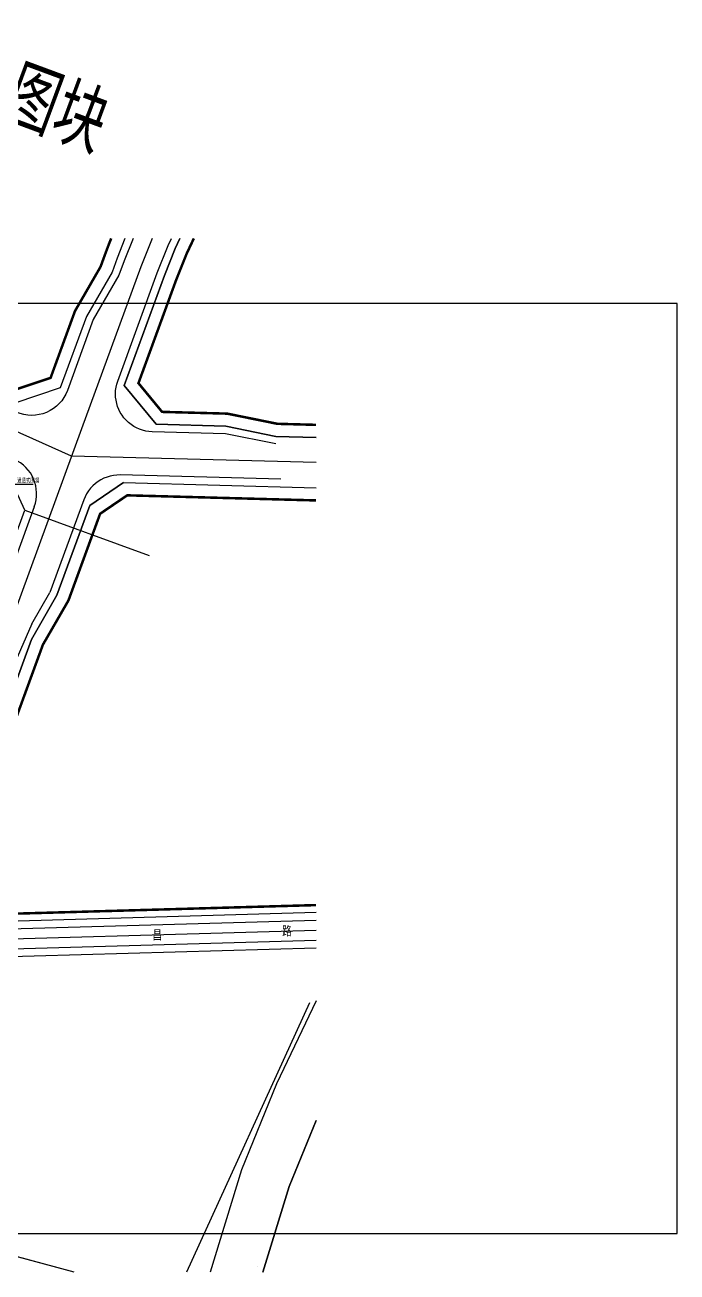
# Model space of a CAD drawing. Extents: x -11 to 40589024741, y -2 to 3380586937.
# Drawn here: x 40588379754 to 40588638763, y 3380091657 to 3380586937 of the extents above; entities that cross this region are included whole.
import ezdxf

# ---------------------------------------------------------------- set-up
doc = ezdxf.new("R2010")
doc.units = 0
doc.header["$LTSCALE"] = 10
doc.header["$MEASUREMENT"] = 0
doc.linetypes.add('CENTER', pattern=[50.8, 31.75, -6.35, 6.35, -6.35])
doc.linetypes.add('DASHED', pattern=[19.05, 12.7, -6.35])
doc.layers.add('0-WALL', color=252, linetype='Continuous')
doc.styles.add('_TCH_DIM', font='SIMPLEX', dxfattribs={"bigfont": 'GBCBIG'})
doc.styles.add('ELEC_DIM', font='SIMPLEX', dxfattribs={"width": 0.8, "height": 3.5, "bigfont": 'HZTXT'})
doc.styles.get("Standard").update_dxf_attribs({"font": 'GBENOR', "width": 0.7, "bigfont": 'GBCBIG'})

msp = doc.modelspace()

# ---------------------------------------------------------------- linework, layer by layer
at = {"layer": '0-WALL', "ltscale": 10}
for p, q in [((40588408783.999992, 3380405617.8), (40588407713.299988, 3380404818.3)), ((40588409921.699997, 3380406318.7), (40588408783.999992, 3380405617.8)), ((40588411117.199997, 3380406915.7), (40588409921.699997, 3380406318.7)), ((40588412361.099998, 3380407403.9), (40588411117.199997, 3380406915.7)), ((40588413643.599991, 3380407779.4), (40588412361.099998, 3380407403.9)), ((40588414954.300003, 3380408039.4), (40588413643.599991, 3380407779.4)), ((40588416282.999992, 3380408181.7), (40588414954.300003, 3380408039.4)), ((40588417619.099991, 3380408205.2), (40588416282.999992, 3380408181.7)), ((40588481394.134506, 3380406484.022118), (40588417619.099991, 3380408205.2)), ((40588404259.699989, 3380400773.5), (40588403637.899986, 3380399590.7)), ((40588404984.199997, 3380401896.3), (40588404259.699989, 3380400773.5)), ((40588405805.799988, 3380402950.2), (40588404984.199997, 3380401896.3)), ((40588406717.899986, 3380403926.8), (40588405805.799988, 3380402950.2)), ((40588407713.299988, 3380404818.3), (40588406717.899986, 3380403926.8)), ((40588383476.79335, 3380395583.062088), (40588353525.095207, 3380313604.501588)), ((40588403123.899986, 3380398357.2), (40588389668.099991, 3380361528.2)), ((40588403637.899986, 3380399590.7), (40588403123.899986, 3380398357.2)), ((40588382480.364952, 3380349076.983158), (40588389668.099991, 3380361528.2)), ((40588382480.364952, 3380349076.983158), (40588375739.346802, 3380333604.857502)), ((40588353651.537567, 3380227356.151957), (40588495364.21122, 3380231389.056672))]:
    msp.add_line(p, q, dxfattribs=at)
at = {"layer": '0-WALL'}
for p, q in [((40588375156.665642, 3380404527.518884), (40588383045.108383, 3380404527.518884)), ((40588492789.531448, 3380198632.595221), (40588443958.911858, 3380091657.2)), ((40588492789.531448, 3380198632.595221), (40588443958.911858, 3380091657.2)), ((40588399264.342773, 3380091657.2), (40588313410.950279, 3380114748.565195)), ((40588399264.342773, 3380091657.2), (40588313471.02832, 3380114732.406441))]:
    msp.add_line(p, q, dxfattribs=at)
at = {"layer": '0-WALL', "ltscale": 2}
msp.add_line((40588379774.601807, 3380394192.024467), (40588429062.917549, 3380376184.038638), dxfattribs=at)
at = {"layer": '0-WALL', "flags": 128}
for points in [[(40588398291.299988, 3380415730), (40588202894.199989, 3380503214.8)], [(40588430262.167503, 3380502157.2), (40588425749.799988, 3380490884.7), (40588402255.800003, 3380426580.9), (40588289449.662804, 3380117827.81713)], [(40588495364.21122, 3380413110.177517), (40588398291.299988, 3380415730)], [(40588495364.21122, 3380227359.38366), (40588327781.008301, 3380222590.272538)]]:
    msp.add_lwpolyline(points, dxfattribs=at)
at = {"layer": '0-WALL', "ltscale": 10}
for points in [[(40588422724.845627, 3380502157.2), (40588419174.199989, 3380493287.1), (40588417062.834068, 3380487508.225783), (40588406911.939232, 3380469923.876689), (40588396616.777908, 3380441745.699776, -0.4350674051), (40588376398.096458, 3380433202.842545), (40588290338.710426, 3380471734.043303), (40588273515.031326, 3380483101.269472), (40588246134.155647, 3380495360.455404, -0.1696787428), (40588238941.699532, 3380502157.2)], [(40588495364.21122, 3380223385.019214), (40588341926.784317, 3380219018.499553), (40588340907.784309, 3380218945.999553), (40588339898.684319, 3380218787.099553), (40588338906.684319, 3380218542.999553), (40588337939.084312, 3380218215.399553), (40588337002.884323, 3380217806.699553), (40588336104.784317, 3380217319.799553), (40588335251.384323, 3380216758.399553), (40588334448.784317, 3380216126.399553), (40588333702.884323, 3380215428.399553), (40588333019.08432, 3380214669.499553), (40588332402.184319, 3380213855.199553), (40588331856.784317, 3380212991.399553), (40588331386.884323, 3380212084.399553), (40588330995.784317, 3380211140.699553), (40588297068.926453, 3380118282.0975, 0.4479412449), (40588298478.815437, 3380115651.436387), (40588299235.457092, 3380115469.056357)], [(40588495364.21122, 3380223357.393833), (40588341972.408302, 3380218992.172538), (40588340953.408302, 3380218919.672539), (40588339944.308296, 3380218760.772538), (40588338952.308296, 3380218516.672539), (40588337984.708313, 3380218189.072539), (40588337048.508301, 3380217780.372539), (40588336150.408302, 3380217293.472538), (40588335297.008308, 3380216732.072539), (40588334494.408302, 3380216100.072538), (40588333748.508301, 3380215402.072539), (40588333064.708313, 3380214643.172538), (40588332447.808296, 3380213828.872539), (40588331902.408302, 3380212965.072539), (40588331432.508308, 3380212058.072538), (40588331041.40831, 3380211114.372539), (40588297114.55043, 3380118255.770486, 0.4479412449), (40588298524.439423, 3380115625.109372), (40588299281.081078, 3380115442.729343)]]:
    msp.add_lwpolyline(points, format="xyb", dxfattribs=at)
at = {"layer": '0-WALL'}
for points in [[(40588419493.419357, 3380502157.2), (40588416372.066971, 3380494359.545578), (40588414334.419724, 3380488782.441609), (40588404183.524879, 3380471198.092515), (40588393798.96022, 3380442775.215908), (40588375746.311119, 3380436781.630839), (40588291802.40493, 3380474365.671938), (40588274978.725838, 3380485732.898108), (40588247360.074242, 3380498098.542983), (40588246918.347878, 3380502157.2)], [(40588495364.21122, 3380423114.791882), (40588479438.299988, 3380423544.6), (40588459537.399986, 3380427583.3), (40588431820.699989, 3380428331.3), (40588419157.999992, 3380443700.1), (40588435143.399986, 3380487452.6), (40588439445.999992, 3380498201.3), (40588441316.610878, 3380502157.2)], [(40588441316.610878, 3380502157.2), (40588439446, 3380498201.3), (40588439446, 3380498201.3), (40588435143.400002, 3380487452.6), (40588435143.400002, 3380487452.6), (40588419158, 3380443700.1), (40588419158, 3380443700.1), (40588431820.699997, 3380428331.3), (40588431820.699997, 3380428331.3), (40588459537.400002, 3380427583.3), (40588459537.400002, 3380427583.3), (40588479438.300003, 3380423544.6), (40588479438.300003, 3380423544.6), (40588495364.21122, 3380423114.793449)], [(40588279663.927422, 3380120186.559477), (40588379774.601807, 3380394192.024467), (40588371135.524261, 3380413095.970189), (40588346673, 3380424048.539261), (40588329849.325447, 3380435415.771638), (40588230874.099991, 3380479729.8), (40588213435.800003, 3380475126.9)], [(40588418902.900002, 3380405169.1), (40588405473.500008, 3380396045.3), (40588405473.5, 3380396045.3), (40588392486.199997, 3380360498.6), (40588392486.199997, 3380360498.6), (40588382334.300003, 3380342912.6), (40588382334.300003, 3380342912.6), (40588346214.699997, 3380244052.500008)], [(40588392486.199989, 3380360498.6), (40588405473.499992, 3380396045.3), (40588418902.899986, 3380405169.1), (40588495364.21122, 3380403105.563181)], [(40588382334.299988, 3380342912.6), (40588392486.199989, 3380360498.6)], [(40588495364.21122, 3380234390.528647), (40588354102.484306, 3380230370.499553), (40588346214.684319, 3380244052.499553), (40588382334.284309, 3380342912.599553)], [(40588346214.699997, 3380244052.500013), (40588382334.299988, 3380342912.6)], [(40588299235.457092, 3380115469.056357), (40588332477.08432, 3380206452.099553), (40588345905.984322, 3380216130.199553), (40588495364.21122, 3380220383.495256)], [(40588299235.472778, 3380115469.056804), (40588332477.099998, 3380206452.1), (40588345906, 3380216130.2), (40588495364.21122, 3380220383.495256)], [(40588495364.21122, 3380151892.80617), (40588484660.199997, 3380125573.8), (40588484660.199997, 3380125573.8), (40588474189.657387, 3380091657.2)]]:
    msp.add_lwpolyline(points, dxfattribs=at)
at = {"layer": '0-WALL', "linetype": 'CENTER', "ltscale": 0.2, "const_width": 1000}
for points in [[(40588409784.889351, 3380490902.370211), (40588399636.16761, 3380473321.785558), (40588389931.398453, 3380446759.530374), (40588376015.516563, 3380442139.376208), (40588294241.895782, 3380478751.719665), (40588279510.388329, 3380488705.331834), (40588289594.355667, 3380502157.2)], [(40588495364.21122, 3380428117.047002), (40588480007.300003, 3380428531.5), (40588480007.300003, 3380428531.5), (40588460106.400002, 3380432570.2), (40588460106.400002, 3380432570.2), (40588434232, 3380433268.5), (40588434232, 3380433268.5), (40588424836.699997, 3380444671.6), (40588424836.699997, 3380444671.6), (40588439840.199997, 3380485736.6), (40588439840.199997, 3380485736.6), (40588444029.599998, 3380496202.4), (40588444029.599998, 3380496202.4), (40588446845.380386, 3380502157.2)], [(40588495364.21122, 3380398103.277789), (40588420379.5, 3380400126.999999), (40588420379.5, 3380400126.999999), (40588409617.099998, 3380392815.099999), (40588409617.099998, 3380392815.099999), (40588397034, 3380358374.699999), (40588397034, 3380358374.699999), (40588386882.099998, 3380340788.699999), (40588386882.099998, 3380340788.699999), (40588351712.399986, 3380244528.299999), (40588358078.800003, 3380233485.2), (40588358078.800003, 3380233485.2), (40588495364.21122, 3380237392.02527)], [(40588495364.21122, 3380398103.277789), (40588420379.5, 3380400126.999999), (40588420379.5, 3380400126.999999), (40588409617.099998, 3380392815.099999), (40588409617.099998, 3380392815.099999), (40588397034, 3380358374.699999), (40588397034, 3380358374.699999), (40588386882.099998, 3380340788.699999), (40588386882.099998, 3380340788.699999), (40588351712.399986, 3380244528.299999)]]:
    msp.add_lwpolyline(points, dxfattribs=at)
at = {"layer": '0-WALL', "color": 1, "lineweight": -3, "const_width": 1000}
msp.add_lwpolyline([(40588414007.13607, 3380502157.2), (40588412896.099998, 3380499333.599998), (40588412896.099998, 3380499333.599998), (40588411659.300003, 3380496032.699998), (40588411659.300003, 3380496032.699998), (40588409784.889343, 3380490902.370202)], dxfattribs=at)
at = {"layer": '0-WALL', "ltscale": 10}
for points in [[(40588459456.499992, 3380424584.1), (40588430312.399986, 3380425370.6), (40588429024.399986, 3380425461), (40588427748.999992, 3380425661.7), (40588426495.499992, 3380425971.4), (40588425273.300003, 3380426387.8), (40588424091.399986, 3380426907.7), (40588422958.599991, 3380427527.3), (40588421883.299988, 3380428242), (40588420873.499992, 3380429046.5), (40588419936.499992, 3380429934.9), (40588419079.399986, 3380430900.5), (40588418308.499992, 3380431936.3), (40588417629.599998, 3380433034.5), (40588417047.599991, 3380434187.1), (40588416566.799988, 3380435385.4), (40588416190.899986, 3380436620.6), (40588415922.599991, 3380437883.6), (40588415763.899986, 3380439165), (40588415715.999992, 3380440455.3), (40588415779.099991, 3380441744.9), (40588415952.999992, 3380443024.3), (40588416236.199989, 3380444284), (40588416626.699989, 3380445514.7), (40588432325.300003, 3380488482.2), (40588436695.899986, 3380499400.6), (40588437999.385811, 3380502157.2)], [(40588479357.399986, 3380420545.4), (40588459456.499992, 3380424584.1)]]:
    msp.add_lwpolyline(points, dxfattribs=at)
at = {"layer": '0-WALL'}
msp.add_lwpolyline([(40588015062.5821, 3380106918.017643), (40588638762.5821, 3380106918.017643), (40588638762.5821, 3380476368.016743), (40588015062.5821, 3380476368.016743)], close=True, dxfattribs=at)
at = {"layer": '0-WALL', "lineweight": -3}
for points in [[(40588495364.21122, 3380199331.553291), (40588479673.300003, 3380166404.6), (40588479673.300003, 3380166404.6), (40588465804.599998, 3380132304.3), (40588465804.599998, 3380132304.3), (40588453256.289009, 3380091657.2)], [(40588474189.657387, 3380091657.2), (40588484660.199997, 3380125573.8), (40588484660.199997, 3380125573.8), (40588495364.21122, 3380151892.80617)]]:
    msp.add_lwpolyline(points, dxfattribs=at)
at = {"layer": '0-WALL', "linetype": 'DASHED', "ltscale": 0.8, "const_width": 1, "flags": 128}
msp.add_lwpolyline([(40588495364.21122, 3380174169.797708), (40588489792.300003, 3380165927.5), (40588486463.299988, 3380161044), (40588483582.999992, 3380155883.1), (40588481174.499992, 3380150485.9), (40588479256.699997, 3380144895.4), (40588477845.199997, 3380139156.2), (40588476950.999992, 3380133313.9), (40588476581.399986, 3380127415.3), (40588476739.199997, 3380121507.1), (40588476880.999992, 3380116389.4), (40588476576.099991, 3380111278.9), (40588475826.699997, 3380106214.3), (40588474638.599991, 3380101234.5), (40588473020.800003, 3380096377.1), (40588470985.699989, 3380091679.3), (40588470973.738487, 3380091657.2)], dxfattribs=at)
at = {"layer": '0-WALL', "ltscale": 10}
msp.add_arc((40588369387.708328, 3380400730.65213), 15000, 339.9297114377, 65.8805777332, dxfattribs=at)

# ---------------------------------------------------------------- texts
at = {"layer": '0-WALL', "style": 'ELEC_DIM', "width": 0.8}
msp.add_text('绿地图块', height=25000, rotation=339.6892035141, dxfattribs=at).set_placement((40588331895.704132, 3380562573.545868))
at = {"layer": '0-WALL', "color": 7, "style": '_TCH_DIM'}
msp.add_text('通透式围墙', height=1762.962963, dxfattribs=at).set_placement((40588376628.441879, 3380405052.518884))
at = {"layer": '0-WALL'}
for s, p in [('昌', (40588430450.502457, 3380223305.391489)), ('路', (40588481921.995789, 3380224899.372821))]:
    msp.add_text(s, height=4200, rotation=0.0000073345, dxfattribs=at).set_placement(p)

doc.saveas('drawing.dxf')
